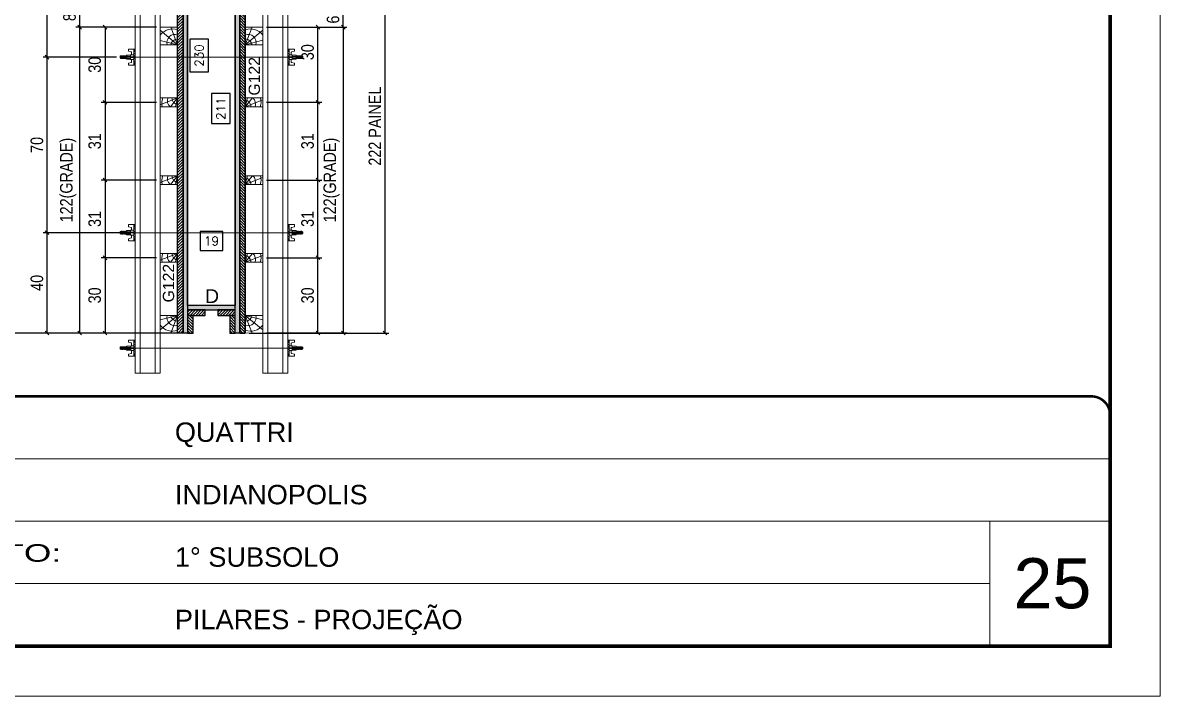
# Model space of a CAD drawing. Header units: millimetres. Extents: x 1945 to 8225, y 304 to 15137.
# Drawn here: x 2522 to 3430, y 7196 to 7733 of the extents above; entities that cross this region are included whole.
import ezdxf
from ezdxf.enums import TextEntityAlignment as Align

# ---------------------------------------------------------------- set-up
doc = ezdxf.new("R2010")
doc.units = ezdxf.units.MM
doc.linetypes.add('CONTINUO', pattern=[0])
doc.linetypes.add('DASHED', pattern=[0.75, 0.5, -0.25])
for name, color, linetype, lineweight in [('CARIMBO', 255, 'Continuous', 9), ('CONCRETO', 251, 'Continuous', 25), ('Folhas', 255, 'Continuous', 9), ('Hachura', 251, 'Continuous', 9), ('Madeira', 126, 'Continuous', 18), ('Perfil Metálico', 224, 'Continuous', 18), ('SARRAFO DE PRESSAO', 251, 'DASHED', 9)]:
    doc.layers.add(name, color=color, linetype=linetype, lineweight=lineweight)
for name, color, linetype in [('COTA', 241, 'Continuous'), ('Painéis', 200, 'Continuous'), ('SARRAFO', 251, 'Continuous'), ('TEXTO_GERAL', 7, 'Continuous')]:
    doc.layers.add(name, color=color, linetype=linetype)
doc.styles.add('ARIAL', font='arial.ttf')
doc.styles.add('COTA TECNICA 2X', font='techl___.ttf', dxfattribs={"height": 10})
doc.styles.add('ROMANS', font='romans.shx')
doc.styles.add('SANSSERIF', font='sas_____.pfb')
doc.styles.add('Tecnologia', font='')
doc.styles.get('Tecnologia').set_extended_font_data('Forgotten Futurist')
doc.dimstyles.new('Cota Seção interna', dxfattribs={"dimtxt": 7, "dimasz": 6, "dimexe": 0.18, "dimexo": 2, "dimgap": -4, "dimtad": 3, "dimdec": 1, "dimlfac": 0.5, "dimzin": 12, "dimdsep": 46, "dimtxsty": 'ROMANS', "dimblk": 'ARCHTICK', "dimcen": 0.09, "dimse1": 1, "dimse2": 1, "dimsd1": 1, "dimsd2": 1, "dimclrd": 180, "dimclre": 5, "dimclrt": 1, "dimadec": 0, "dimazin": 3, "dimtfac": 1, "dimtdec": 1, "dimtofl": 0, "dimtmove": 0, "dimatfit": 3, "dimldrblk": 'ARCHTICK', "dimfxl": 1, "dimtolj": 1, "dimtzin": 0, "dimarcsym": 0})
doc.dimstyles.new('SECAO PILAR', dxfattribs={"dimtxt": 10, "dimasz": 3, "dimexe": 3, "dimexo": 3, "dimgap": 3, "dimtad": 1, "dimdec": 1, "dimlfac": 0.5, "dimzin": 12, "dimdsep": 46, "dimtxsty": 'COTA TECNICA 2X', "dimblk1": 'OBLIQUE', "dimblk2": 'OBLIQUE', "dimsah": 1, "dimcen": 0.9, "dimclrd": 256, "dimclre": 256, "dimclrt": 256, "dimadec": 1, "dimazin": 3, "dimtfac": 1, "dimtdec": 1, "dimtmove": 0, "dimatfit": 3, "dimfxl": 1, "dimtolj": 1, "dimtzin": 12, "dimarcsym": 0})

# ---------------------------------------------------------------- blocks, each defined once
blk = doc.blocks.new('9999999999')
at = {"color": 30, "linetype": 'CONTINUO'}
for p, q in [((98564.56, 34379.64), (99583.98, 34379.64)), ((98564.56, 34329.83), (99487.98, 34329.83)), ((99583.98, 34329.83), (99487.98, 34329.83)), ((99487.98, 34329.83), (99487.98, 34230.21)), ((98564.56, 34280.02), (99487.98, 34280.02))]:
    blk.add_line(p, q, dxfattribs=at)
at = {"color": 30, "linetype": 'CONTINUO', "const_width": 2}
blk.add_lwpolyline([(99583.98, 34230.21), (99583.98, 34414.45, 0.414214), (99568.98, 34429.45), (98228.98, 34429.45, 0.414214), (98213.98, 34414.45), (98213.98, 34245.21, 0.414214), (98228.98, 34230.21), (99583.98, 34230.21)], format="xyb", dxfattribs=at)
at = {"layer": 'Folhas'}
blk.add_lwpolyline([(98138.98, 34190.21), (99623.98, 34190.21), (99623.98, 35240.21), (98138.98, 35240.21)], close=True, dxfattribs=at)
at = {"layer": 'Folhas', "color": 30, "const_width": 3}
blk.add_lwpolyline([(98213.98, 34230.21), (99583.98, 34230.21), (99583.98, 35200.21), (98213.98, 35200.21)], close=True, dxfattribs=at)
at = {"color": 7, "linetype": 'Continuous', "ltscale": 5, "style": 'ARIAL'}
for s, height, p in [('QUATTRI', 15.483, (98837.68, 34393.13)), ('INDIANOPOLIS', 15.4829, (98837.68, 34343.32)), ('1° SUBSOLO', 15.483, (98837.68, 34293.51)), ('PILARES - PROJEÇÃO', 15.4829, (98837.68, 34243.7))]:
    blk.add_text(s, height=height, dxfattribs=at).set_placement(p)
at = {"layer": 'Folhas', "color": 7, "style": 'Tecnologia', "width": 1.5}
blk.add_text('PAVIMENTO:', height=14, dxfattribs=at).set_placement((98573.65, 34297.5))
blk = doc.blocks.new('*D997')
at = {"layer": 'COTA', "color": 180, "lineweight": -2, "transparency": 16777216}
for p, q in [((2681.75, 7566.34), (2663.75, 7566.34)), ((2663.75, 7566.34), (2663.75, 7551.34)), ((2681.75, 7551.34), (2681.75, 7566.34)), ((2663.75, 7551.34), (2681.75, 7551.34))]:
    blk.add_line(p, q, dxfattribs=at)
at = {"layer": 'Defpoints', "color": 0, "transparency": 16777216}
for p in [(2691.75, 7547.34), (2653.75, 7507.82), (2691.75, 7507.82)]:
    blk.add_point(p, dxfattribs=at)
at = {"layer": 'COTA', "color": 1, "transparency": 16777216, "insert": (2672.75, 7558.84), "char_height": 7, "attachment_point": 5, "style": 'ROMANS'}
blk.add_mtext('\\A1;19', dxfattribs=at)
blk = doc.blocks.new('_ArchTick')
at = {"color": 0, "linetype": 'ByBlock', "const_width": 0.15}
blk.add_lwpolyline([(-0.5, -0.5), (0.5, 0.5)], dxfattribs=at)
blk = doc.blocks.new('C')
at = {"layer": 'Hachura', "color": 0}
for p, q in [((0, 3.22), (0, -3.22)), ((0.45, 3.22), (0, 3.22)), ((0.46, 3.16), (0, 3.16)), ((0.46, 3.05), (0, 3.05)), ((0.46, 2.88), (0, 2.88)), ((0, 2.75), (0, -1.16)), ((0.46, 2.65), (0, 2.65)), ((0.46, 2.23), (0, 2.23)), ((0.46, 1.51), (0, 1.51)), ((0.39, 0.49), (0.17, 0.49)), ((0.45, -3.23), (0.45, 3.22)), ((0.45, 3.22), (2.58, 3.22)), ((1.74, 0.97), (0.45, 0.97)), ((1.45, 0.1), (0.45, 0.1)), ((1.35, 1.94), (1.35, 0.96)), ((2.58, 2.39), (1.47, 2.09)), ((1.74, -0.97), (1.74, 0.97)), ((1.74, 0.97), (1.74, 0.84)), ((1.74, 0.97), (1.74, 0.84)), ((1.74, 0.84), (3.35, 0.84)), ((3.35, 0.45), (1.74, 0.45)), ((2.58, 3.22), (2.58, 2.39)), ((3.32, 0.84), (3.32, -0.84)), ((3.35, 0.84), (3.35, -0.84)), ((3.68, 0.45), (3.35, 0.45)), ((3.84, -0.52), (3.35, 0.45)), ((3.35, 0.06), (3.67, -0.57)), ((3.68, 0.45), (4.16, -0.52)), ((3.72, 0.5), (4.25, -0.57)), ((4.37, -0.55), (3.83, 0.53)), ((4.15, 0.45), (3.93, 0.45)), ((4.42, -0.52), (3.93, 0.45)), ((4.15, 0.45), (4.26, 0.45)), ((4.26, 0.45), (4.74, -0.52)), ((4.3, 0.5), (4.83, -0.57)), ((4.95, -0.55), (4.41, 0.53)), ((4.51, 0.45), (4.84, 0.45)), ((5, -0.52), (4.51, 0.45)), ((4.84, 0.45), (5.32, -0.52)), ((4.88, 0.5), (5.41, -0.57)), ((5.53, -0.55), (4.99, 0.53)), ((5.58, -0.52), (5.09, 0.45)), ((5.42, 0.45), (5.09, 0.45)), ((5.58, -0.52), (5.09, 0.45)), ((5.42, 0.45), (5.74, -0.19)), ((5.46, 0.5), (5.74, -0.07)), ((5.74, 0.19), (5.57, 0.53)), ((5.74, 0.32), (5.68, 0.45)), ((5.68, 0.45), (5.74, 0.45)), ((5.74, 0.45), (5.9, 0.29)), ((5.74, 0.45), (5.74, -0.52)), ((5.9, -0.36), (5.9, 0.29)), ((0.45, 0), (0, 0)), ((0.46, -1.52), (0, -1.52)), ((0.46, -2.23), (0, -2.23)), ((0.46, -2.65), (0, -2.65)), ((0.46, -2.88), (0, -2.88)), ((0.46, -3.05), (0, -3.05)), ((0.46, -3.16), (0, -3.16)), ((0, -3.22), (2.57, -3.22)), ((0.08, -0.48), (0.29, -0.48)), ((0.29, -0.48), (0.4, -0.48)), ((0.45, 0), (0.45, -0.97)), ((0.45, -0.16), (1.45, -0.16)), ((0.45, -0.65), (0.45, -0.32)), ((0.45, -3.23), (0.45, -0.65)), ((0.45, -0.97), (1.74, -0.97)), ((1.35, -1.94), (1.35, -0.97)), ((2.58, -2.39), (1.47, -2.1)), ((3.35, -0.32), (1.74, -0.32)), ((3.35, -0.84), (1.74, -0.84)), ((2.58, -3.23), (2.58, -2.39)), ((3.35, -0.07), (3.58, -0.52)), ((3.35, -0.52), (3.58, -0.52)), ((3.84, -0.52), (4.16, -0.52)), ((4.42, -0.52), (4.74, -0.52)), ((4.63, -0.52), (4.74, -0.52)), ((5, -0.52), (5.32, -0.52)), ((5.58, -0.52), (5.74, -0.52)), ((5.74, -0.52), (5.9, -0.36)), ((5.74, -0.52), (5.74, -0.52))]:
    blk.add_line(p, q, dxfattribs=at)
for centre, radius, start, end in [((1.52, 1.94), 0.161, 104.7436, 180), ((1.44, -0.03), 0.129, 272.695, 87.305), ((3.81, 0.39), 0.143, 25.5688, 154.4312), ((4.39, 0.39), 0.143, 25.5688, 154.4312), ((4.97, 0.39), 0.143, 25.5688, 154.4312), ((5.55, 0.39), 0.143, 25.5688, 154.4312), ((0.17, -0.37), 0.174, 221.744, 317.8592), ((1.52, -1.94), 0.161, 180, 255.2564), ((3.71, -0.4), 0.174, 222.1408, 318.256), ((4.29, -0.4), 0.174, 222.1408, 318.256), ((4.87, -0.4), 0.174, 222.1408, 318.256), ((5.45, -0.4), 0.174, 222.1408, 318.256), ((5.61, -0.4), 0.174, 317.8592, 318.256)]:
    blk.add_arc(centre, radius, start, end, dxfattribs=at)
blk = doc.blocks.new('_Oblique')
at = {"color": 0, "linetype": 'ByBlock', "lineweight": -2}
blk.add_line((-0.5, -0.5), (0.5, 0.5), dxfattribs=at)
blk = doc.blocks.new('*D999')
at = {"layer": 'COTA', "lineweight": -2, "transparency": 16777216}
for p, q in [((2702.75, 7929.42), (2814.24, 7929.42)), ((2811.24, 7485.42), (2811.24, 7929.42)), ((2702.75, 7485.42), (2814.24, 7485.42))]:
    blk.add_line(p, q, dxfattribs=at)
at = {"layer": 'Defpoints', "color": 0, "transparency": 16777216}
for p in [(2699.75, 7929.42), (2811.24, 7929.42), (2699.75, 7485.42)]:
    blk.add_point(p, dxfattribs=at)
at = {"layer": 'COTA', "lineweight": -2, "transparency": 16777216, "xscale": 3, "yscale": 3, "zscale": 3}
for p, rotation in [((2811.24, 7929.42), 90), ((2811.24, 7485.42), 270)]:
    blk.add_blockref('_Oblique', p, dxfattribs=dict(at, rotation=rotation))
at = {"layer": 'COTA', "transparency": 16777216, "insert": (2803.16, 7650.42), "char_height": 10, "attachment_point": 5, "rotation": 90, "style": 'COTA TECNICA 2X'}
blk.add_mtext('\\A1;222 PAINEL', dxfattribs=at)
blk = doc.blocks.new('*D1002')
at = {"layer": 'COTA', "lineweight": -2, "transparency": 16777216}
for p, q in [((2608.75, 7565.43), (2538.57, 7565.43)), ((2541.57, 7485.42), (2541.57, 7565.43)), ((2628.75, 7485.42), (2538.57, 7485.42))]:
    blk.add_line(p, q, dxfattribs=at)
at = {"layer": 'Defpoints', "color": 0, "transparency": 16777216}
for p in [(2541.57, 7565.43), (2611.75, 7565.43), (2631.75, 7485.42)]:
    blk.add_point(p, dxfattribs=at)
at = {"layer": 'COTA', "lineweight": -2, "transparency": 16777216, "xscale": 3, "yscale": 3, "zscale": 3}
for p, rotation in [((2541.57, 7565.43), 90), ((2541.57, 7485.42), 270)]:
    blk.add_blockref('_Oblique', p, dxfattribs=dict(at, rotation=rotation))
at = {"layer": 'COTA', "transparency": 16777216, "insert": (2533.47, 7525.43), "char_height": 10, "attachment_point": 5, "rotation": 90, "style": 'COTA TECNICA 2X'}
blk.add_mtext('\\A1;40', dxfattribs=at)
blk = doc.blocks.new('*D1003')
at = {"layer": 'COTA', "linetype": 'ByBlock', "lineweight": -2, "transparency": 16777216}
for p, q in [((2596.94, 7705.49), (2538.57, 7705.49)), ((2541.57, 7565.43), (2541.57, 7705.49)), ((2608.75, 7565.43), (2538.57, 7565.43))]:
    blk.add_line(p, q, dxfattribs=at)
at = {"layer": 'Defpoints', "color": 0, "linetype": 'ByBlock', "transparency": 16777216}
for p in [(2541.57, 7705.49), (2599.94, 7705.49), (2611.75, 7565.43)]:
    blk.add_point(p, dxfattribs=at)
at = {"layer": 'COTA', "linetype": 'ByBlock', "lineweight": -2, "transparency": 16777216, "xscale": 3, "yscale": 3, "zscale": 3}
for p, rotation in [((2541.57, 7705.49), 90), ((2541.57, 7565.43), 270)]:
    blk.add_blockref('_Oblique', p, dxfattribs=dict(at, rotation=rotation))
at = {"layer": 'COTA', "linetype": 'ByBlock', "transparency": 16777216, "insert": (2533.47, 7635.46), "char_height": 10, "attachment_point": 5, "rotation": 90, "style": 'COTA TECNICA 2X'}
blk.add_mtext('\\A1;70', dxfattribs=at)
blk = doc.blocks.new('*D1004')
at = {"layer": 'COTA', "linetype": 'ByBlock', "lineweight": -2, "transparency": 16777216}
for p, q in [((2596.94, 7845.49), (2538.57, 7845.49)), ((2541.57, 7705.49), (2541.57, 7845.49)), ((2596.94, 7705.49), (2538.57, 7705.49))]:
    blk.add_line(p, q, dxfattribs=at)
at = {"layer": 'Defpoints', "color": 0, "linetype": 'ByBlock', "transparency": 16777216}
for p in [(2541.57, 7845.49), (2599.94, 7845.49), (2599.94, 7705.49)]:
    blk.add_point(p, dxfattribs=at)
at = {"layer": 'COTA', "linetype": 'ByBlock', "lineweight": -2, "transparency": 16777216, "xscale": 3, "yscale": 3, "zscale": 3}
for p, rotation in [((2541.57, 7845.49), 90), ((2541.57, 7705.49), 270)]:
    blk.add_blockref('_Oblique', p, dxfattribs=dict(at, rotation=rotation))
at = {"layer": 'COTA', "linetype": 'ByBlock', "transparency": 16777216, "insert": (2533.47, 7775.49), "char_height": 10, "attachment_point": 5, "rotation": 90, "style": 'COTA TECNICA 2X'}
blk.add_mtext('\\A1;70', dxfattribs=at)
blk = doc.blocks.new('*D1005')
at = {"layer": 'COTA', "linetype": 'ByBlock', "lineweight": -2, "transparency": 16777216}
for p, q in [((2650.75, 7989.42), (2507.73, 7989.42)), ((2510.73, 7485.42), (2510.73, 7989.42)), ((2650.75, 7485.42), (2507.73, 7485.42))]:
    blk.add_line(p, q, dxfattribs=at)
at = {"layer": 'Defpoints', "color": 0, "linetype": 'ByBlock', "transparency": 16777216}
for p in [(2510.73, 7989.42), (2653.75, 7989.42), (2653.75, 7485.42)]:
    blk.add_point(p, dxfattribs=at)
at = {"layer": 'COTA', "linetype": 'ByBlock', "lineweight": -2, "transparency": 16777216, "xscale": 3, "yscale": 3, "zscale": 3}
for p, rotation in [((2510.73, 7989.42), 90), ((2510.73, 7485.42), 270)]:
    blk.add_blockref('_Oblique', p, dxfattribs=dict(at, rotation=rotation))
at = {"layer": 'COTA', "linetype": 'ByBlock', "transparency": 16777216, "insert": (2502.62, 7737.42), "char_height": 10, "attachment_point": 5, "rotation": 90, "style": 'COTA TECNICA 2X'}
blk.add_mtext('\\A1;252 PAINEL', dxfattribs=at)
blk = doc.blocks.new('*D1007')
at = {"layer": 'COTA', "color": 180, "lineweight": -2, "transparency": 16777216}
for p, q in [((2670.45, 7719.79), (2655.45, 7719.79)), ((2655.45, 7719.79), (2655.45, 7693.79)), ((2670.45, 7693.79), (2670.45, 7719.79)), ((2655.45, 7693.79), (2670.45, 7693.79))]:
    blk.add_line(p, q, dxfattribs=at)
at = {"layer": 'Defpoints', "color": 0, "transparency": 16777216}
for p in [(2653.75, 7967.42), (2653.75, 7507.42), (2674.45, 7507.42)]:
    blk.add_point(p, dxfattribs=at)
at = {"layer": 'COTA', "color": 1, "transparency": 16777216, "insert": (2662.95, 7706.79), "char_height": 7, "attachment_point": 5, "rotation": 90, "style": 'ROMANS'}
blk.add_mtext('\\A1;230', dxfattribs=at)
blk = doc.blocks.new('PONTALETE')
at = {"layer": 'Madeira'}
for q in [(2.71, 7), (7, 5.76), (7, 1.74)]:
    blk.add_line((0, 0), q, dxfattribs=at)
blk.add_lwpolyline([(0, 0), (7, 0), (7, 7), (0, 7)], close=True, dxfattribs=at)
for centre, radius, start, end in [((2.04, 0.06), 6.23, 37.2818, 109.0913), ((1.09, 0.9), 3.19, 343.603, 109.9847), ((-0.21, -0.78), 3.09, 14.6322, 86.0383)]:
    blk.add_arc(centre, radius, start, end, dxfattribs=at)
blk = doc.blocks.new('MEIO PONTALETE')
at = {"layer": 'Madeira'}
for q in [(2.71, 7), (3.5, 2.88), (3.5, 0.87)]:
    blk.add_line((0, 0), q, dxfattribs=at)
blk.add_lwpolyline([(0, 0), (3.5, 0), (3.5, 7), (0, 7)], close=True, dxfattribs=at)
for centre, radius, start, end in [((2.04, 0.06), 6.23, 76.4499, 109.0913), ((1.09, 0.9), 3.19, 40.9063, 109.9847), ((-0.21, -0.78), 3.09, 14.6322, 86.0383)]:
    blk.add_arc(centre, radius, start, end, dxfattribs=at)
blk = doc.blocks.new('*D1008')
at = {"layer": 'COTA', "lineweight": -2, "transparency": 16777216}
for p, q in [((2716.75, 7545.44), (2760.69, 7545.44)), ((2757.69, 7485.44), (2757.69, 7545.44)), ((2716.76, 7485.44), (2760.69, 7485.44))]:
    blk.add_line(p, q, dxfattribs=at)
at = {"layer": 'Defpoints', "color": 0, "transparency": 16777216}
for p in [(2713.75, 7545.44), (2757.69, 7545.44), (2713.76, 7485.44)]:
    blk.add_point(p, dxfattribs=at)
at = {"layer": 'COTA', "lineweight": -2, "transparency": 16777216, "xscale": 3, "yscale": 3, "zscale": 3}
for p, rotation in [((2757.69, 7545.44), 90), ((2757.69, 7485.44), 270)]:
    blk.add_blockref('_Oblique', p, dxfattribs=dict(at, rotation=rotation))
at = {"layer": 'COTA', "transparency": 16777216, "insert": (2749.47, 7515.44), "char_height": 10, "attachment_point": 5, "rotation": 90, "style": 'COTA TECNICA 2X'}
blk.add_mtext('\\A1;30', dxfattribs=at)
blk = doc.blocks.new('*D1009')
at = {"layer": 'COTA', "lineweight": -2, "transparency": 16777216}
for p, q in [((2716.74, 7729.43), (2780.88, 7729.43)), ((2777.88, 7729.43), (2777.88, 7485.44)), ((2716.76, 7485.44), (2780.88, 7485.44))]:
    blk.add_line(p, q, dxfattribs=at)
at = {"layer": 'Defpoints', "color": 0, "transparency": 16777216}
for p in [(2713.74, 7729.43), (2713.76, 7485.44), (2777.88, 7485.44)]:
    blk.add_point(p, dxfattribs=at)
at = {"layer": 'COTA', "lineweight": -2, "transparency": 16777216, "xscale": 3, "yscale": 3, "zscale": 3}
for p, rotation in [((2777.88, 7729.43), 90), ((2777.88, 7485.44), 270)]:
    blk.add_blockref('_Oblique', p, dxfattribs=dict(at, rotation=rotation))
at = {"layer": 'COTA', "transparency": 16777216, "insert": (2768.66, 7607.44), "char_height": 10, "attachment_point": 5, "rotation": 90, "style": 'COTA TECNICA 2X'}
blk.add_mtext('\\A1;122(GRADE)', dxfattribs=at)
blk = doc.blocks.new('*D1010')
at = {"layer": 'COTA', "lineweight": -2, "transparency": 16777216}
for p, q in [((2716.75, 7607.44), (2760.69, 7607.44)), ((2757.69, 7545.44), (2757.69, 7607.44)), ((2716.75, 7545.44), (2760.69, 7545.44))]:
    blk.add_line(p, q, dxfattribs=at)
at = {"layer": 'Defpoints', "color": 0, "transparency": 16777216}
for p in [(2713.75, 7607.44), (2757.69, 7607.44), (2713.75, 7545.44)]:
    blk.add_point(p, dxfattribs=at)
at = {"layer": 'COTA', "lineweight": -2, "transparency": 16777216, "xscale": 3, "yscale": 3, "zscale": 3}
for p, rotation in [((2757.69, 7607.44), 90), ((2757.69, 7545.44), 270)]:
    blk.add_blockref('_Oblique', p, dxfattribs=dict(at, rotation=rotation))
at = {"layer": 'COTA', "transparency": 16777216, "insert": (2749.47, 7576.44), "char_height": 10, "attachment_point": 5, "rotation": 90, "style": 'COTA TECNICA 2X'}
blk.add_mtext('\\A1;31', dxfattribs=at)
blk = doc.blocks.new('*D1011')
at = {"layer": 'COTA', "lineweight": -2, "transparency": 16777216}
for p, q in [((2716.75, 7669.44), (2760.69, 7669.44)), ((2757.69, 7607.44), (2757.69, 7669.44)), ((2716.75, 7607.44), (2760.69, 7607.44))]:
    blk.add_line(p, q, dxfattribs=at)
at = {"layer": 'Defpoints', "color": 0, "transparency": 16777216}
for p in [(2713.75, 7669.44), (2757.69, 7669.44), (2713.75, 7607.44)]:
    blk.add_point(p, dxfattribs=at)
at = {"layer": 'COTA', "lineweight": -2, "transparency": 16777216, "xscale": 3, "yscale": 3, "zscale": 3}
for p, rotation in [((2757.69, 7669.44), 90), ((2757.69, 7607.44), 270)]:
    blk.add_blockref('_Oblique', p, dxfattribs=dict(at, rotation=rotation))
at = {"layer": 'COTA', "transparency": 16777216, "insert": (2749.47, 7638.44), "char_height": 10, "attachment_point": 5, "rotation": 90, "style": 'COTA TECNICA 2X'}
blk.add_mtext('\\A1;31', dxfattribs=at)
blk = doc.blocks.new('*D1012')
at = {"layer": 'COTA', "lineweight": -2, "transparency": 16777216}
for p, q in [((2716.75, 7729.43), (2760.69, 7729.43)), ((2757.69, 7669.44), (2757.69, 7729.43)), ((2716.75, 7669.44), (2760.69, 7669.44))]:
    blk.add_line(p, q, dxfattribs=at)
at = {"layer": 'Defpoints', "color": 0, "transparency": 16777216}
for p in [(2713.75, 7729.43), (2757.69, 7729.43), (2713.75, 7669.44)]:
    blk.add_point(p, dxfattribs=at)
at = {"layer": 'COTA', "lineweight": -2, "transparency": 16777216, "xscale": 3, "yscale": 3, "zscale": 3}
for p, rotation in [((2757.69, 7729.43), 90), ((2757.69, 7669.44), 270)]:
    blk.add_blockref('_Oblique', p, dxfattribs=dict(at, rotation=rotation))
at = {"layer": 'COTA', "transparency": 16777216, "insert": (2749.47, 7709.44), "char_height": 10, "attachment_point": 5, "rotation": 90, "style": 'COTA TECNICA 2X'}
blk.add_mtext('\\A1;30', dxfattribs=at)
blk = doc.blocks.new('*D1016')
at = {"layer": 'COTA', "lineweight": -2, "transparency": 16777216}
for p, q in [((2716.75, 7741.45), (2780.88, 7741.45)), ((2777.88, 7729.43), (2777.88, 7741.45)), ((2716.74, 7729.43), (2780.88, 7729.43))]:
    blk.add_line(p, q, dxfattribs=at)
at = {"layer": 'Defpoints', "color": 0, "transparency": 16777216}
for p in [(2713.75, 7741.45), (2777.88, 7741.45), (2713.74, 7729.43)]:
    blk.add_point(p, dxfattribs=at)
at = {"layer": 'COTA', "lineweight": -2, "transparency": 16777216, "xscale": 3, "yscale": 3, "zscale": 3}
for p, rotation in [((2777.88, 7741.45), 90), ((2777.88, 7729.43), 270)]:
    blk.add_blockref('_Oblique', p, dxfattribs=dict(at, rotation=rotation))
at = {"layer": 'COTA', "transparency": 16777216, "insert": (2769.78, 7735.44), "char_height": 10, "attachment_point": 5, "rotation": 90, "style": 'COTA TECNICA 2X'}
blk.add_mtext('\\A1;6', dxfattribs=at)
blk = doc.blocks.new('*D1018')
at = {"layer": 'COTA', "color": 180, "lineweight": -2, "transparency": 16777216}
for p, q in [((2687.75, 7676.42), (2672.75, 7676.42)), ((2672.75, 7676.42), (2672.75, 7652.42)), ((2687.75, 7652.42), (2687.75, 7676.42)), ((2672.75, 7652.42), (2687.75, 7652.42))]:
    blk.add_line(p, q, dxfattribs=at)
at = {"layer": 'Defpoints', "color": 0, "transparency": 16777216}
for p in [(2691.75, 7929.42), (2691.75, 7507.42), (2691.75, 7507.42)]:
    blk.add_point(p, dxfattribs=at)
at = {"layer": 'COTA', "color": 1, "transparency": 16777216, "insert": (2680.25, 7664.42), "char_height": 7, "attachment_point": 5, "rotation": 90, "style": 'ROMANS'}
blk.add_mtext('\\A1;211', dxfattribs=at)
blk = doc.blocks.new('*D1023')
at = {"layer": 'COTA', "lineweight": -2, "transparency": 16777216}
for p, q in [((2628.74, 7729.4), (2584.81, 7729.4)), ((2587.81, 7729.4), (2587.81, 7669.4)), ((2628.75, 7669.4), (2584.81, 7669.4))]:
    blk.add_line(p, q, dxfattribs=at)
at = {"layer": 'Defpoints', "color": 0, "transparency": 16777216}
for p in [(2631.74, 7729.4), (2587.81, 7669.4), (2631.75, 7669.4)]:
    blk.add_point(p, dxfattribs=at)
at = {"layer": 'COTA', "lineweight": -2, "transparency": 16777216, "xscale": 3, "yscale": 3, "zscale": 3}
for p, rotation in [((2587.81, 7729.4), 90), ((2587.81, 7669.4), 270)]:
    blk.add_blockref('_Oblique', p, dxfattribs=dict(at, rotation=rotation))
at = {"layer": 'COTA', "transparency": 16777216, "insert": (2579.59, 7699.4), "char_height": 10, "attachment_point": 5, "rotation": 90, "style": 'COTA TECNICA 2X'}
blk.add_mtext('\\A1;30', dxfattribs=at)
blk = doc.blocks.new('*D1024')
at = {"layer": 'COTA', "lineweight": -2, "transparency": 16777216}
for p, q in [((2628.74, 7729.4), (2564.62, 7729.4)), ((2567.62, 7485.41), (2567.62, 7729.4)), ((2628.77, 7485.41), (2564.62, 7485.41))]:
    blk.add_line(p, q, dxfattribs=at)
at = {"layer": 'Defpoints', "color": 0, "transparency": 16777216}
for p in [(2567.62, 7729.4), (2631.74, 7729.4), (2631.77, 7485.41)]:
    blk.add_point(p, dxfattribs=at)
at = {"layer": 'COTA', "lineweight": -2, "transparency": 16777216, "xscale": 3, "yscale": 3, "zscale": 3}
for p, rotation in [((2567.62, 7729.4), 90), ((2567.62, 7485.41), 270)]:
    blk.add_blockref('_Oblique', p, dxfattribs=dict(at, rotation=rotation))
at = {"layer": 'COTA', "transparency": 16777216, "insert": (2558.4, 7607.41), "char_height": 10, "attachment_point": 5, "rotation": 90, "style": 'COTA TECNICA 2X'}
blk.add_mtext('\\A1;122(GRADE)', dxfattribs=at)
blk = doc.blocks.new('*D1025')
at = {"layer": 'COTA', "lineweight": -2, "transparency": 16777216}
for p, q in [((2628.75, 7669.4), (2584.81, 7669.4)), ((2587.81, 7669.4), (2587.81, 7607.4)), ((2628.75, 7607.4), (2584.81, 7607.4))]:
    blk.add_line(p, q, dxfattribs=at)
at = {"layer": 'Defpoints', "color": 0, "transparency": 16777216}
for p in [(2631.75, 7669.4), (2587.81, 7607.4), (2631.75, 7607.4)]:
    blk.add_point(p, dxfattribs=at)
at = {"layer": 'COTA', "lineweight": -2, "transparency": 16777216, "xscale": 3, "yscale": 3, "zscale": 3}
for p, rotation in [((2587.81, 7669.4), 90), ((2587.81, 7607.4), 270)]:
    blk.add_blockref('_Oblique', p, dxfattribs=dict(at, rotation=rotation))
at = {"layer": 'COTA', "transparency": 16777216, "insert": (2579.59, 7638.4), "char_height": 10, "attachment_point": 5, "rotation": 90, "style": 'COTA TECNICA 2X'}
blk.add_mtext('\\A1;31', dxfattribs=at)
blk = doc.blocks.new('*D1026')
at = {"layer": 'COTA', "lineweight": -2, "transparency": 16777216}
for p, q in [((2628.75, 7607.4), (2584.81, 7607.4)), ((2587.81, 7607.4), (2587.81, 7545.4)), ((2628.75, 7545.4), (2584.81, 7545.4))]:
    blk.add_line(p, q, dxfattribs=at)
at = {"layer": 'Defpoints', "color": 0, "transparency": 16777216}
for p in [(2631.75, 7607.4), (2587.81, 7545.4), (2631.75, 7545.4)]:
    blk.add_point(p, dxfattribs=at)
at = {"layer": 'COTA', "lineweight": -2, "transparency": 16777216, "xscale": 3, "yscale": 3, "zscale": 3}
for p, rotation in [((2587.81, 7607.4), 90), ((2587.81, 7545.4), 270)]:
    blk.add_blockref('_Oblique', p, dxfattribs=dict(at, rotation=rotation))
at = {"layer": 'COTA', "transparency": 16777216, "insert": (2579.59, 7576.4), "char_height": 10, "attachment_point": 5, "rotation": 90, "style": 'COTA TECNICA 2X'}
blk.add_mtext('\\A1;31', dxfattribs=at)
blk = doc.blocks.new('*D1027')
at = {"layer": 'COTA', "lineweight": -2, "transparency": 16777216}
for p, q in [((2628.75, 7545.4), (2584.81, 7545.4)), ((2587.81, 7545.4), (2587.81, 7485.41)), ((2628.75, 7485.41), (2584.81, 7485.41))]:
    blk.add_line(p, q, dxfattribs=at)
at = {"layer": 'Defpoints', "color": 0, "transparency": 16777216}
for p in [(2631.75, 7545.4), (2587.81, 7485.41), (2631.75, 7485.41)]:
    blk.add_point(p, dxfattribs=at)
at = {"layer": 'COTA', "lineweight": -2, "transparency": 16777216, "xscale": 3, "yscale": 3, "zscale": 3}
for p, rotation in [((2587.81, 7545.4), 90), ((2587.81, 7485.41), 270)]:
    blk.add_blockref('_Oblique', p, dxfattribs=dict(at, rotation=rotation))
at = {"layer": 'COTA', "transparency": 16777216, "insert": (2579.59, 7515.41), "char_height": 10, "attachment_point": 5, "rotation": 90, "style": 'COTA TECNICA 2X'}
blk.add_mtext('\\A1;30', dxfattribs=at)
blk = doc.blocks.new('*D1623')
at = {"layer": 'COTA', "lineweight": -2, "transparency": 16777216}
for p, q in [((2628.74, 7745.4), (2564.62, 7745.4)), ((2567.62, 7729.4), (2567.62, 7745.4)), ((2628.76, 7729.4), (2564.62, 7729.4))]:
    blk.add_line(p, q, dxfattribs=at)
at = {"layer": 'Defpoints', "color": 0, "transparency": 16777216}
for p in [(2567.62, 7745.4), (2631.74, 7745.4), (2631.76, 7729.4)]:
    blk.add_point(p, dxfattribs=at)
at = {"layer": 'COTA', "lineweight": -2, "transparency": 16777216, "xscale": 3, "yscale": 3, "zscale": 3}
for p, rotation in [((2567.62, 7745.4), 90), ((2567.62, 7729.4), 270)]:
    blk.add_blockref('_Oblique', p, dxfattribs=dict(at, rotation=rotation))
at = {"layer": 'COTA', "transparency": 16777216, "insert": (2559.52, 7737.4), "char_height": 10, "attachment_point": 5, "rotation": 90, "style": 'COTA TECNICA 2X'}
blk.add_mtext('\\A1;8', dxfattribs=at)

msp = doc.modelspace()

# ---------------------------------------------------------------- hatches: boundary and pattern name
at = {"layer": 'Hachura'}
h = msp.add_hatch(color=256, dxfattribs=at)
h.dxf.hatch_style = 1
h.paths.add_polyline_path([(2650.15, 7989.42), (2653.75, 7989.42), (2653.75, 7485.42), (2650.15, 7485.42)])
h = msp.add_hatch(dxfattribs=at)
h.set_pattern_fill('ANSI31', color=256, scale=0.5, angle=360, style=0)
h.set_pattern_definition([(45, (13830.4445, -1519.7837), (-1.12253202, 1.12253202), [])])
h.paths.add_polyline_path([(2650.15, 7485.42), (2645.75, 7485.42), (2645.75, 7985.42), (2650.15, 7985.42)])
h = msp.add_hatch(color=256, dxfattribs=at)
h.dxf.hatch_style = 1
h.paths.add_polyline_path([(2695.35, 7485.42), (2691.75, 7485.42), (2691.75, 7929.42), (2695.35, 7929.42)])
h = msp.add_hatch(dxfattribs=at)
h.set_pattern_fill('ANSI31', color=256, scale=0.5, angle=450, style=0)
h.set_pattern_definition([(135, (-20143.2664, 16249.9579), (-1.12253202, -1.12253202), [])])
h.paths.add_polyline_path([(2699.75, 7485.42), (2695.35, 7485.42), (2695.35, 7929.42), (2699.75, 7929.42)])
h = msp.add_hatch(color=256, dxfattribs=at)
h.dxf.hatch_style = 1
h.paths.add_polyline_path([(2653.75, 7507.42), (2653.75, 7503.82), (2691.75, 7503.82), (2691.75, 7507.42)])
h = msp.add_hatch(dxfattribs=at)
h.set_pattern_fill('ANSI31', color=256, scale=0.5, angle=180, style=0)
h.set_pattern_definition([(225, (-7014.41, -16256.2021), (1.12253202, -1.12253202), [])])
h.paths.add_polyline_path([(2653.75, 7499.42), (2653.75, 7503.82), (2667.75, 7503.82), (2667.75, 7499.42)])
h = msp.add_hatch(dxfattribs=at)
h.set_pattern_fill('ANSI31', color=256, scale=0.5, angle=270, style=0)
h.set_pattern_definition([(315, (25498.75, -3184.9458), (1.12253202, 1.12253202), [])])
h.paths.add_polyline_path([(2653.75, 7499.42), (2658.15, 7499.42), (2658.15, 7485.42), (2653.75, 7485.42)])
h = msp.add_hatch(dxfattribs=at)
h.set_pattern_fill('ANSI31', color=256, scale=0.5, angle=180, style=0)
h.set_pattern_definition([(225, (-6990.41, -16256.2021), (1.12253202, -1.12253202), [])])
h.paths.add_polyline_path([(2677.75, 7499.42), (2677.75, 7503.82), (2691.75, 7503.82), (2691.75, 7499.42)])
h = msp.add_hatch(dxfattribs=at)
h.set_pattern_fill('ANSI31', color=256, scale=0.5, angle=270, style=0)
h.set_pattern_definition([(315, (25532.35, -3184.9458), (1.12253202, 1.12253202), [])])
h.paths.add_polyline_path([(2687.35, 7499.42), (2691.75, 7499.42), (2691.75, 7485.42), (2687.35, 7485.42)])

# ---------------------------------------------------------------- linework, layer by layer
at = {"layer": 'CONCRETO', "color": 2}
msp.add_lwpolyline([(2953.75, 7967.42), (2953.75, 7929.42), (2691.75, 7929.42), (2691.75, 7507.42), (2653.75, 7507.42), (2653.75, 7967.42)], close=True, dxfattribs=at)
at = {"layer": 'Hachura'}
for p, q in [((2600.94, 7705.43), (2740.74, 7705.44)), ((2600.94, 7565.43), (2740.74, 7565.44)), ((2600.95, 7473.34), (2740.75, 7473.35))]:
    msp.add_line(p, q, dxfattribs=at)
at = {"layer": 'Madeira'}
for points in [[(2645.75, 7745.42), (2631.75, 7745.4), (2631.75, 7485.41), (2645.75, 7485.42)], [(2699.75, 7485.42), (2713.75, 7485.44), (2713.75, 7729.43), (2699.75, 7729.42)]]:
    msp.add_lwpolyline(points, close=True, dxfattribs=at)
at = {"layer": 'Painéis'}
for points in [[(2650.15, 7989.42), (2653.75, 7989.42), (2653.75, 7485.42), (2650.15, 7485.42)], [(2691.75, 7485.42), (2691.75, 7929.42), (2695.35, 7929.42), (2695.35, 7485.42)], [(2653.75, 7507.42), (2653.75, 7503.82), (2691.75, 7503.82), (2691.75, 7507.42)]]:
    msp.add_lwpolyline(points, close=True, dxfattribs=at)
at = {"layer": 'Perfil Metálico'}
for points in [[(2631.75, 7453.49), (2611.75, 7453.49), (2611.75, 8027.75), (2631.75, 8027.75)], [(2615.75, 8027.75), (2627.75, 8027.75), (2627.75, 7453.49), (2615.75, 7453.49)], [(2733.75, 7453.49), (2713.75, 7453.49), (2713.75, 7921.42), (2733.75, 7921.42)], [(2717.75, 7921.42), (2729.75, 7921.42), (2729.75, 7453.49), (2717.75, 7453.49)]]:
    msp.add_lwpolyline(points, close=True, dxfattribs=at)
at = {"layer": 'SARRAFO'}
for points in [[(2650.15, 7989.42), (2650.15, 7485.42), (2645.75, 7485.42), (2645.75, 7989.42)], [(2650.15, 7989.42), (2650.15, 7485.42), (2645.75, 7485.42), (2645.75, 7989.42)], [(2699.75, 7929.42), (2699.75, 7485.42), (2695.35, 7485.42), (2695.35, 7929.42)], [(2699.75, 7929.42), (2695.35, 7929.42), (2695.35, 7485.42), (2699.75, 7485.42)], [(2667.75, 7503.82), (2653.75, 7503.82), (2653.75, 7499.42), (2667.75, 7499.42)], [(2658.15, 7485.42), (2658.15, 7499.42), (2653.75, 7499.42), (2653.75, 7485.42)], [(2691.75, 7503.82), (2677.75, 7503.82), (2677.75, 7499.42), (2691.75, 7499.42)], [(2691.75, 7485.42), (2691.75, 7499.42), (2687.35, 7499.42), (2687.35, 7485.42)]]:
    msp.add_lwpolyline(points, close=True, dxfattribs=at)

# ---------------------------------------------------------------- block references
at = {"layer": 'Hachura', "linetype": 'Continuous', "yscale": 2, "zscale": 2, "rotation": 180}
for p, xscale in [((2611.74, 7705.42), 2), ((2733.74, 7705.42), -2), ((2611.74, 7565.42), 2), ((2733.74, 7565.42), -2), ((2611.75, 7473.34), 2), ((2733.75, 7473.34), -2)]:
    msp.add_blockref('C', p, dxfattribs=dict(at, xscale=xscale))
at = {"layer": 'Madeira'}
for name, p, xscale, yscale, zscale, rotation in [('PONTALETE', (2645.76, 7715.42), -2, 2, 2, 0.06291069689670081), ('PONTALETE', (2699.76, 7715.42), 2, 2, 2, 0.0629106968967136), ('MEIO PONTALETE', (2645.75, 7672.92), -1.999999997962732, 1.999999997962732, 1.999999997962732, 90.0629106968967), ('MEIO PONTALETE', (2699.75, 7665.92), -1.999999997962732, 1.999999997962732, 1.999999997962732, 270.0629106968967), ('MEIO PONTALETE', (2645.75, 7610.92), -1.999999997962732, 1.999999997962732, 1.999999997962732, 90.0629106968967), ('MEIO PONTALETE', (2699.75, 7603.92), -1.999999997962732, 1.999999997962732, 1.999999997962732, 270.0629106968967), ('MEIO PONTALETE', (2645.75, 7548.92), -1.999999997962732, 1.999999997962732, 1.999999997962732, 90.0629106968967), ('MEIO PONTALETE', (2699.75, 7541.92), -1.999999997962732, 1.999999997962732, 1.999999997962732, 270.0629106968967), ('PONTALETE', (2645.74, 7499.42), 2, 2, 2, 180.0629106968967), ('PONTALETE', (2699.75, 7499.42), -2, 2, 2, 180.0629106968967)]:
    msp.add_blockref(name, p, dxfattribs=dict(at, xscale=xscale, yscale=yscale, zscale=zscale, rotation=rotation))
at = {"layer": 'SARRAFO DE PRESSAO', "color": 6, "linetype": 'ByBlock'}
msp.add_blockref('9999999999', (-96194.12, -26994.55), dxfattribs=at)

# ---------------------------------------------------------------- texts
at = {"layer": 'CARIMBO', "style": 'ARIAL'}
msp.add_text('25', height=40, dxfattribs=at).set_placement((3312.72, 7265.8))
at = {"layer": 'TEXTO_GERAL', "color": 0, "linetype": 'Continuous', "style": 'SANSSERIF'}
for p in [(2706.93, 7674.82), (2638.45, 7509.83)]:
    msp.add_text('G122', height=9, rotation=90, dxfattribs=at).set_placement(p, align=Align.MIDDLE_LEFT)
at = {"layer": 'TEXTO_GERAL', "style": 'ARIAL'}
msp.add_text('D', height=11, dxfattribs=at).set_placement((2673.23, 7514.85), align=Align.MIDDLE_CENTER)

# ---------------------------------------------------------------- dimensions: what is measured, and where the dimension line sits
at = {"layer": 'COTA', "linetype": 'ByBlock'}
dim = msp.add_linear_dim(base=(2510.73, 7989.42), p1=(2653.75, 7485.42), p2=(2653.75, 7989.42), angle=90, text='<> PAINEL', dimstyle='SECAO PILAR', override={"dimtmove": 1}, dxfattribs=at)
dim.commit()
dim.dimension.update_dxf_attribs({"geometry": '*D1005', "text_midpoint": (2502.62, 7737.42)})
at = {"layer": 'COTA'}
for base, p1, p2, angle, dimstyle, picture, middle in [((2674.45, 7507.42), (2653.75, 7967.42), (2653.75, 7507.42), 270, 'Cota Seção interna', '*D1007', (2674.45, 7706.79)), ((2691.75, 7507.42), (2691.75, 7929.42), (2691.75, 7507.42), 270, 'Cota Seção interna', '*D1018', (2691.75, 7664.42)), ((2777.88, 7741.45), (2713.74, 7729.43), (2713.75, 7741.45), 90, 'SECAO PILAR', '*D1016', (2777.88, 7735.44)), ((2587.81, 7669.4), (2631.74, 7729.4), (2631.75, 7669.4), 270, 'SECAO PILAR', '*D1023', (2587.81, 7699.4)), ((2757.69, 7729.43), (2713.75, 7669.44), (2713.75, 7729.43), 90, 'SECAO PILAR', '*D1012', (2757.69, 7709.44))]:
    dim = msp.add_linear_dim(base=base, p1=p1, p2=p2, angle=angle, dimstyle=dimstyle, dxfattribs=at)
    dim.commit()
    dim.dimension.update_dxf_attribs({"geometry": picture, "text_midpoint": middle, "dimtype": 160})
for base, p1, p2, angle, text, picture, middle in [((2811.24, 7929.42), (2699.75, 7485.42), (2699.75, 7929.42), 90, '<> PAINEL', '*D999', (2811.24, 7650.42)), ((2567.62, 7729.4), (2631.77, 7485.41), (2631.74, 7729.4), 270, '<>(GRADE)', '*D1024', (2567.62, 7607.41)), ((2777.88, 7485.44), (2713.74, 7729.43), (2713.76, 7485.44), 90, '<>(GRADE)', '*D1009', (2777.88, 7607.44))]:
    dim = msp.add_linear_dim(base=base, p1=p1, p2=p2, angle=angle, text=text, dimstyle='SECAO PILAR', dxfattribs=at)
    dim.commit()
    dim.dimension.update_dxf_attribs({"geometry": picture, "text_midpoint": middle, "dimtype": 160})
at = {"layer": 'COTA', "linetype": 'ByBlock'}
for base, p1, p2, picture, middle in [((2541.57, 7845.49), (2599.94, 7705.49), (2599.94, 7845.49), '*D1004', (2533.47, 7775.49)), ((2541.57, 7705.49), (2611.75, 7565.43), (2599.94, 7705.49), '*D1003', (2533.47, 7635.46))]:
    dim = msp.add_linear_dim(base=base, p1=p1, p2=p2, angle=90, dimstyle='SECAO PILAR', override={"dimtmove": 1}, dxfattribs=at)
    dim.commit()
    dim.dimension.update_dxf_attribs({"geometry": picture, "text_midpoint": middle})
at = {"layer": 'COTA'}
for base, p1, p2, angle, picture, middle in [((2567.62, 7745.4), (2631.76, 7729.4), (2631.74, 7745.4), 90, '*D1623', (2559.52, 7737.4)), ((2587.81, 7607.4), (2631.75, 7669.4), (2631.75, 7607.4), 270, '*D1025', (2579.59, 7638.4)), ((2757.69, 7669.44), (2713.75, 7607.44), (2713.75, 7669.44), 90, '*D1011', (2749.47, 7638.44)), ((2587.81, 7545.4), (2631.75, 7607.4), (2631.75, 7545.4), 270, '*D1026', (2579.59, 7576.4)), ((2757.69, 7607.44), (2713.75, 7545.44), (2713.75, 7607.44), 90, '*D1010', (2749.47, 7576.44)), ((2541.57, 7565.43), (2631.75, 7485.42), (2611.75, 7565.43), 90, '*D1002', (2533.47, 7525.43)), ((2587.81, 7485.41), (2631.75, 7545.4), (2631.75, 7485.41), 270, '*D1027', (2579.59, 7515.41)), ((2757.69, 7545.44), (2713.76, 7485.44), (2713.75, 7545.44), 90, '*D1008', (2749.47, 7515.44))]:
    dim = msp.add_linear_dim(base=base, p1=p1, p2=p2, angle=angle, dimstyle='SECAO PILAR', dxfattribs=at)
    dim.commit()
    dim.dimension.update_dxf_attribs({"geometry": picture, "text_midpoint": middle})
dim = msp.add_linear_dim(base=(2691.75, 7547.34), p1=(2653.75, 7507.82), p2=(2691.75, 7507.82), dimstyle='Cota Seção interna', dxfattribs=at)
dim.commit()
dim.dimension.update_dxf_attribs({"geometry": '*D997', "text_midpoint": (2672.75, 7547.34), "dimtype": 160})

doc.saveas('drawing.dxf')
